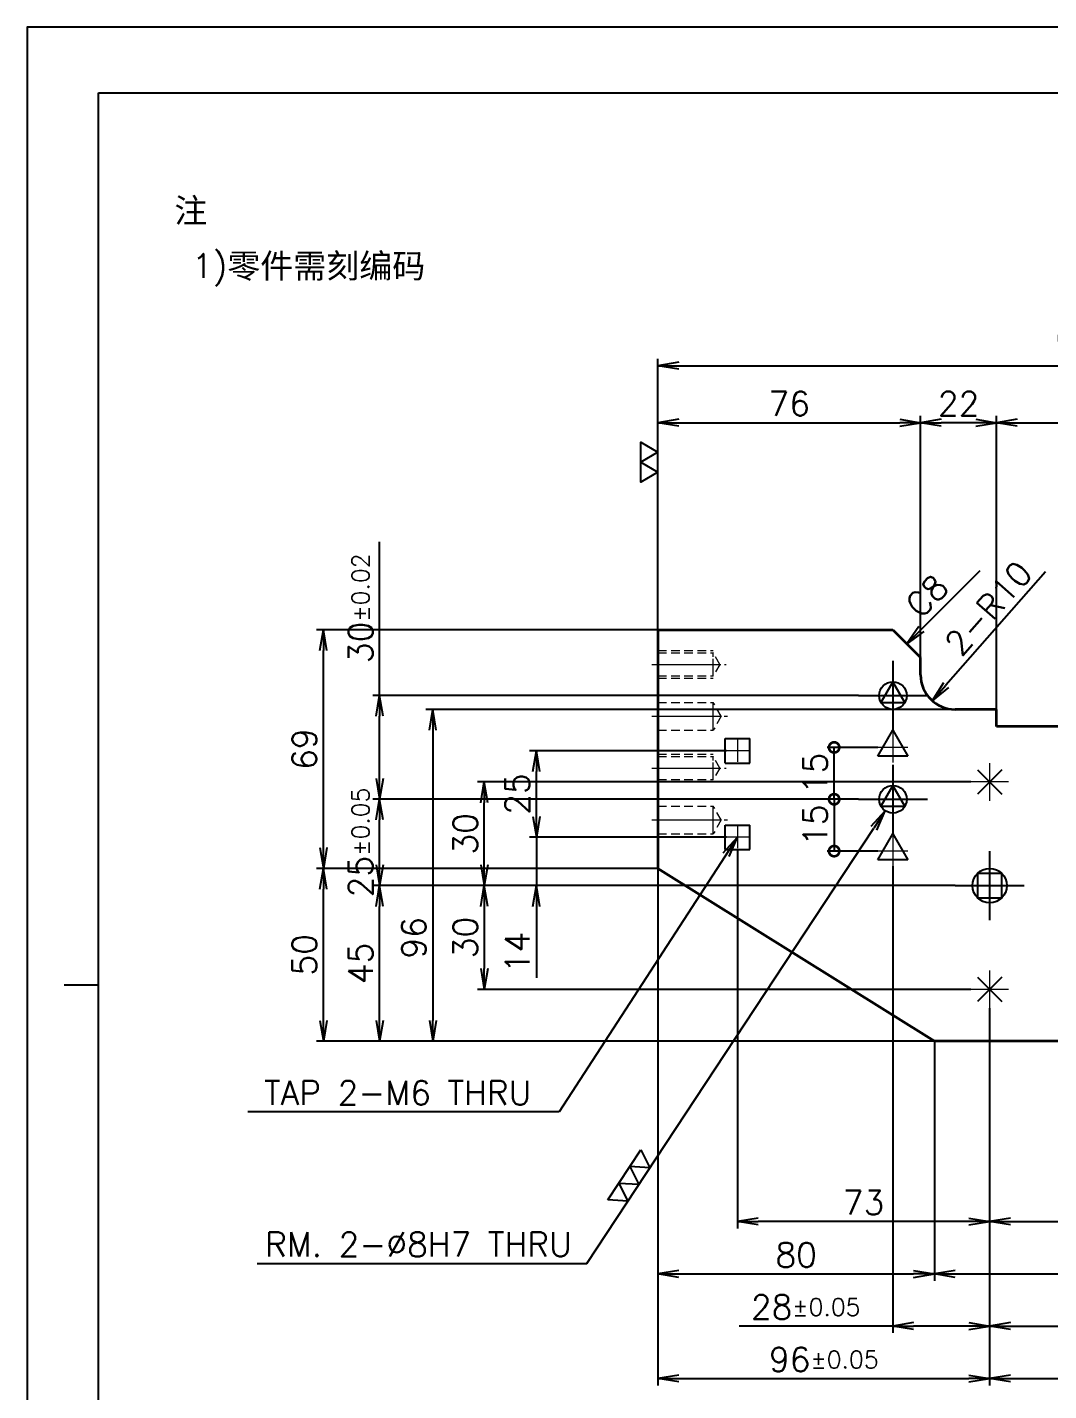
# Model space of a CAD drawing. Header units: millimetres. Extents: x 5606 to 13175, y -3239 to -2051.
# Drawn here: x 10224.3 to 10520, y -3039.7 to -2645.2 of the extents above; entities that cross this region are included whole.
import ezdxf

# ---------------------------------------------------------------- set-up
doc = ezdxf.new("R2010")
doc.units = ezdxf.units.MM
doc.linetypes.add('CENTER-HOKUTO', pattern=[23, 20, -1, 1, -1])
doc.linetypes.add('HIDDEN-HOKUTO', pattern=[3.8, 2.5, -1.3])
doc.layers.add('AM_7', color=2, linetype='CENTER-HOKUTO', lineweight=30)
doc.layers.add('AM_HID', color=1, linetype='HIDDEN-HOKUTO', lineweight=25)
doc.layers.add('title_frame', color=7, linetype='Continuous')
doc.layers.add('word_dim', color=253, linetype='Continuous')
doc.styles.get("Standard").update_dxf_attribs({"font": 'romans.shx', "bigfont": 'bigfont.shx'})
doc.dimstyles.new('RS1-2', dxfattribs={"dimscale": 2, "dimtxt": 3.5, "dimasz": 3, "dimexe": 1, "dimexo": 0, "dimgap": 1, "dimtad": 3, "dimdsep": 46, "dimtxsty": 'Standard', "dimblk1": 'OPEN', "dimblk2": 'OPEN', "dimsah": 1, "dimcen": 0, "dimclrd": 256, "dimclre": 256, "dimclrt": 3, "dimadec": 0, "dimazin": 0, "dimtfac": 1, "dimtmove": 0, "dimatfit": 3, "dimldrblk": 'OPEN', "dimfxl": 0, "dimtolj": 1, "dimtzin": 0, "dimarcsym": 0})

# ---------------------------------------------------------------- blocks, each defined once
blk = doc.blocks.new('_Open')
at = {"color": 0, "lineweight": -2}
for p, q in [((-1, 0.167), (0, 0)), ((-1, -0.167), (0, 0)), ((0, 0), (-1, 0))]:
    blk.add_line(p, q, dxfattribs=at)
blk = doc.blocks.new('*D156')
at = {"layer": 'DEFPOINTS', "color": 0, "linetype": 'Continuous', "ltscale": 2}
for p in [(10662.89, -2743.11), (10662.89, -2802.54), (10406.89, -2819.54)]:
    blk.add_point(p, dxfattribs=at)
at = {"layer": 'word_dim', "linetype": 'Continuous', "lineweight": -2, "ltscale": 2}
for p, q in [((10406.89, -2819.54), (10406.89, -2741.11)), ((10662.89, -2802.54), (10662.89, -2741.11)), ((10412.89, -2743.11), (10656.89, -2743.11))]:
    blk.add_line(p, q, dxfattribs=at)
at = {"layer": 'word_dim', "linetype": 'Continuous', "lineweight": -2, "ltscale": 2, "xscale": 6, "yscale": 6, "zscale": 6, "rotation": 180}
blk.add_blockref('_Open', (10406.89, -2743.11), dxfattribs=at)
at = {"layer": 'word_dim', "linetype": 'Continuous', "lineweight": -2, "ltscale": 2, "xscale": 6, "yscale": 6, "zscale": 6}
blk.add_blockref('_Open', (10662.89, -2743.11), dxfattribs=at)
at = {"layer": 'word_dim', "color": 3, "linetype": 'Continuous', "ltscale": 2, "insert": (10534.89, -2735.78), "char_height": 7, "attachment_point": 5}
blk.add_mtext('\\A1;(256)', dxfattribs=at)
blk = doc.blocks.new('*D157')
at = {"layer": 'DEFPOINTS', "color": 0, "linetype": 'Continuous', "ltscale": 2}
for p in [(10406.89, -2888.54), (10486.89, -2938.54), (10486.89, -3005.87)]:
    blk.add_point(p, dxfattribs=at)
at = {"layer": 'word_dim', "linetype": 'Continuous', "lineweight": -2, "ltscale": 2}
for p, q in [((10406.89, -2888.54), (10406.89, -3007.87)), ((10486.89, -2938.54), (10486.89, -3007.87)), ((10412.89, -3005.87), (10480.89, -3005.87))]:
    blk.add_line(p, q, dxfattribs=at)
at = {"layer": 'word_dim', "linetype": 'Continuous', "lineweight": -2, "ltscale": 2, "xscale": 6, "yscale": 6, "zscale": 6, "rotation": 180}
blk.add_blockref('_Open', (10406.89, -3005.87), dxfattribs=at)
at = {"layer": 'word_dim', "linetype": 'Continuous', "lineweight": -2, "ltscale": 2, "xscale": 6, "yscale": 6, "zscale": 6}
blk.add_blockref('_Open', (10486.89, -3005.87), dxfattribs=at)
at = {"layer": 'word_dim', "color": 3, "linetype": 'Continuous', "ltscale": 2, "insert": (10446.89, -3000.37), "char_height": 7, "attachment_point": 5}
blk.add_mtext('\\A1;80', dxfattribs=at)
blk = doc.blocks.new('*D158')
at = {"layer": 'DEFPOINTS', "color": 0, "linetype": 'Continuous', "ltscale": 2}
for p in [(10486.89, -2938.54), (10592.89, -2938.54), (10592.89, -3005.87)]:
    blk.add_point(p, dxfattribs=at)
at = {"layer": 'word_dim', "linetype": 'Continuous', "lineweight": -2, "ltscale": 2}
for p, q in [((10486.89, -2938.54), (10486.89, -3007.87)), ((10592.89, -2938.54), (10592.89, -3007.87)), ((10492.89, -3005.87), (10586.89, -3005.87))]:
    blk.add_line(p, q, dxfattribs=at)
at = {"layer": 'word_dim', "linetype": 'Continuous', "lineweight": -2, "ltscale": 2, "xscale": 6, "yscale": 6, "zscale": 6, "rotation": 180}
blk.add_blockref('_Open', (10486.89, -3005.87), dxfattribs=at)
at = {"layer": 'word_dim', "linetype": 'Continuous', "lineweight": -2, "ltscale": 2, "xscale": 6, "yscale": 6, "zscale": 6}
blk.add_blockref('_Open', (10592.89, -3005.87), dxfattribs=at)
at = {"layer": 'word_dim', "color": 3, "linetype": 'Continuous', "ltscale": 2, "insert": (10539.89, -3000.37), "char_height": 7, "attachment_point": 5}
blk.add_mtext('\\A1;106', dxfattribs=at)
blk = doc.blocks.new('*D159')
at = {"layer": 'DEFPOINTS', "color": 0, "linetype": 'Continuous', "ltscale": 2}
for p in [(10310.05, -2888.54), (10406.89, -2888.54), (10486.89, -2938.54)]:
    blk.add_point(p, dxfattribs=at)
at = {"layer": 'word_dim', "linetype": 'Continuous', "lineweight": -2, "ltscale": 2}
for p, q in [((10406.89, -2888.54), (10308.05, -2888.54)), ((10310.05, -2932.54), (10310.05, -2894.54)), ((10486.89, -2938.54), (10308.05, -2938.54))]:
    blk.add_line(p, q, dxfattribs=at)
at = {"layer": 'word_dim', "linetype": 'Continuous', "lineweight": -2, "ltscale": 2, "xscale": 6, "yscale": 6, "zscale": 6}
for p, rotation in [((10310.05, -2888.54), 90), ((10310.05, -2938.54), 270)]:
    blk.add_blockref('_Open', p, dxfattribs=dict(at, rotation=rotation))
at = {"layer": 'word_dim', "color": 3, "linetype": 'Continuous', "ltscale": 2, "insert": (10304.55, -2913.54), "char_height": 7, "attachment_point": 5, "rotation": 90}
blk.add_mtext('\\A1;50', dxfattribs=at)
blk = doc.blocks.new('*D160')
at = {"layer": 'DEFPOINTS', "color": 0, "linetype": 'Continuous', "ltscale": 2}
for p in [(10310.05, -2819.54), (10406.89, -2819.54), (10406.89, -2888.54)]:
    blk.add_point(p, dxfattribs=at)
at = {"layer": 'word_dim', "linetype": 'Continuous', "lineweight": -2, "ltscale": 2}
for p, q in [((10406.89, -2819.54), (10308.05, -2819.54)), ((10310.05, -2882.54), (10310.05, -2825.54)), ((10406.89, -2888.54), (10308.05, -2888.54))]:
    blk.add_line(p, q, dxfattribs=at)
at = {"layer": 'word_dim', "linetype": 'Continuous', "lineweight": -2, "ltscale": 2, "xscale": 6, "yscale": 6, "zscale": 6}
for p, rotation in [((10310.05, -2819.54), 90), ((10310.05, -2888.54), 270)]:
    blk.add_blockref('_Open', p, dxfattribs=dict(at, rotation=rotation))
at = {"layer": 'word_dim', "color": 3, "linetype": 'Continuous', "ltscale": 2, "insert": (10304.55, -2854.04), "char_height": 7, "attachment_point": 5, "rotation": 90}
blk.add_mtext('\\A1;69', dxfattribs=at)
blk = doc.blocks.new('*D164')
at = {"layer": 'DEFPOINTS', "color": 0, "linetype": 'Continuous', "ltscale": 2}
for p in [(10482.89, -2759.6), (10406.89, -2819.54), (10482.89, -2827.54)]:
    blk.add_point(p, dxfattribs=at)
at = {"layer": 'word_dim', "linetype": 'Continuous', "lineweight": -2, "ltscale": 2}
for p, q in [((10406.89, -2819.54), (10406.89, -2757.6)), ((10412.89, -2759.6), (10476.89, -2759.6)), ((10482.89, -2827.54), (10482.89, -2757.6))]:
    blk.add_line(p, q, dxfattribs=at)
at = {"layer": 'word_dim', "linetype": 'Continuous', "lineweight": -2, "ltscale": 2, "xscale": 6, "yscale": 6, "zscale": 6, "rotation": 180}
blk.add_blockref('_Open', (10406.89, -2759.6), dxfattribs=at)
at = {"layer": 'word_dim', "linetype": 'Continuous', "lineweight": -2, "ltscale": 2, "xscale": 6, "yscale": 6, "zscale": 6}
blk.add_blockref('_Open', (10482.89, -2759.6), dxfattribs=at)
at = {"layer": 'word_dim', "color": 3, "linetype": 'Continuous', "ltscale": 2, "insert": (10444.89, -2754.1), "char_height": 7, "attachment_point": 5}
blk.add_mtext('\\A1;76', dxfattribs=at)
blk = doc.blocks.new('*D165')
at = {"layer": 'DEFPOINTS', "color": 0, "linetype": 'Continuous', "ltscale": 2}
for p in [(10579.89, -2759.6), (10504.89, -2842.54), (10579.89, -2842.54)]:
    blk.add_point(p, dxfattribs=at)
at = {"layer": 'word_dim', "linetype": 'Continuous', "lineweight": -2, "ltscale": 2}
for p, q in [((10504.89, -2842.54), (10504.89, -2757.6)), ((10510.89, -2759.6), (10573.89, -2759.6)), ((10579.89, -2842.54), (10579.89, -2757.6))]:
    blk.add_line(p, q, dxfattribs=at)
at = {"layer": 'word_dim', "linetype": 'Continuous', "lineweight": -2, "ltscale": 2, "xscale": 6, "yscale": 6, "zscale": 6, "rotation": 180}
blk.add_blockref('_Open', (10504.89, -2759.6), dxfattribs=at)
at = {"layer": 'word_dim', "linetype": 'Continuous', "lineweight": -2, "ltscale": 2, "xscale": 6, "yscale": 6, "zscale": 6}
blk.add_blockref('_Open', (10579.89, -2759.6), dxfattribs=at)
at = {"layer": 'word_dim', "color": 3, "linetype": 'Continuous', "ltscale": 2, "insert": (10542.39, -2754.1), "char_height": 7, "attachment_point": 5}
blk.add_mtext('\\A1;75', dxfattribs=at)
blk = doc.blocks.new('*D167')
at = {"layer": 'DEFPOINTS', "color": 0, "linetype": 'Continuous', "ltscale": 2}
for p in [(10492.89, -2842.54), (10341.71, -2938.54), (10492.89, -2938.54)]:
    blk.add_point(p, dxfattribs=at)
at = {"layer": 'word_dim', "linetype": 'Continuous', "lineweight": -2, "ltscale": 2}
for p, q in [((10492.89, -2842.54), (10339.71, -2842.54)), ((10341.71, -2848.54), (10341.71, -2932.54)), ((10492.89, -2938.54), (10339.71, -2938.54))]:
    blk.add_line(p, q, dxfattribs=at)
at = {"layer": 'word_dim', "linetype": 'Continuous', "lineweight": -2, "ltscale": 2, "xscale": 6, "yscale": 6, "zscale": 6}
for p, rotation in [((10341.71, -2842.54), 90), ((10341.71, -2938.54), 270)]:
    blk.add_blockref('_Open', p, dxfattribs=dict(at, rotation=rotation))
at = {"layer": 'word_dim', "color": 3, "linetype": 'Continuous', "ltscale": 2, "insert": (10336.21, -2908.63), "char_height": 7, "attachment_point": 5, "rotation": 90}
blk.add_mtext('\\A1;96', dxfattribs=at)
blk = doc.blocks.new('*D169')
at = {"layer": 'DEFPOINTS', "color": 0, "linetype": 'Continuous', "ltscale": 2}
for p in [(10492.89, -2832.54), (10486.29, -2840.05)]:
    blk.add_point(p, dxfattribs=at)
at = {"layer": 'word_dim', "linetype": 'Continuous', "lineweight": -2, "ltscale": 2}
blk.add_line((10519.1, -2802.76), (10490.25, -2835.54), dxfattribs=at)
at = {"layer": 'word_dim', "linetype": 'Continuous', "lineweight": -2, "ltscale": 2, "xscale": 6, "yscale": 6, "zscale": 6, "rotation": 228.6527161753825}
blk.add_blockref('_Open', (10486.29, -2840.05), dxfattribs=at)
at = {"layer": 'word_dim', "color": 3, "linetype": 'Continuous', "ltscale": 2, "insert": (10502.53, -2813.26), "char_height": 7, "attachment_point": 5, "rotation": 48.6527}
blk.add_mtext('\\A1;2-R10', dxfattribs=at)
blk = doc.blocks.new('MARK_10PIN')
at = {"color": 3, "linetype": 'Continuous'}
blk.add_lwpolyline([(-3.54, 3.54), (-3.54, -3.54), (3.54, -3.54), (3.54, 3.54)], close=True, dxfattribs=at)
blk.add_circle((0, 0), 5, dxfattribs=at)
blk = doc.blocks.new('MARK_CENTER')
at = {"color": 2, "linetype": 'CENTER-HOKUTO'}
for p, q in [((0, 10), (0, -10)), ((-10, 0), (10, 0))]:
    blk.add_line(p, q, dxfattribs=at)
blk = doc.blocks.new('MARK_M10BOLT')
at = {"color": 3, "linetype": 'Continuous'}
for p, q in [((-1.77, 1.77), (1.77, -1.77)), ((1.77, 1.77), (-1.77, -1.77))]:
    blk.add_line(p, q, dxfattribs=at)
blk = doc.blocks.new('MARK_M6BOLT')
at = {"color": 3, "linetype": 'Continuous'}
for p, q in [((-1.77, 1.77), (1.77, 1.77)), ((-1.77, -1.77), (-1.77, 1.77)), ((1.77, -1.77), (1.77, 1.77)), ((-1.77, -1.77), (1.77, -1.77))]:
    blk.add_line(p, q, dxfattribs=at)
blk = doc.blocks.new('MARK_M8BOLT')
at = {"color": 3, "linetype": 'Continuous'}
for p, q in [((-2.17, -1.25), (0, 2.5)), ((0, 2.5), (2.17, -1.25)), ((2.17, -1.25), (-2.17, -1.25))]:
    blk.add_line(p, q, dxfattribs=at)
blk = doc.blocks.new('MARK_8PIN')
at = {"color": 3, "linetype": 'Continuous'}
blk.add_lwpolyline([(0, 4), (-3.46, -2), (3.46, -2)], close=True, dxfattribs=at)
blk.add_circle((0, 0), 4, dxfattribs=at)
blk = doc.blocks.new('*D171')
at = {"layer": 'DEFPOINTS', "color": 0, "linetype": 'Continuous', "ltscale": 2}
for p in [(10406.89, -2888.54), (10502.89, -2928.98), (10502.89, -3036.13)]:
    blk.add_point(p, dxfattribs=at)
at = {"layer": 'word_dim', "linetype": 'Continuous', "lineweight": -2, "ltscale": 2}
for p, q in [((10406.89, -2888.54), (10406.89, -3038.13)), ((10502.89, -2928.98), (10502.89, -3038.13)), ((10412.89, -3036.13), (10496.89, -3036.13))]:
    blk.add_line(p, q, dxfattribs=at)
at = {"layer": 'word_dim', "linetype": 'Continuous', "lineweight": -2, "ltscale": 2, "xscale": 6, "yscale": 6, "zscale": 6, "rotation": 180}
blk.add_blockref('_Open', (10406.89, -3036.13), dxfattribs=at)
at = {"layer": 'word_dim', "linetype": 'Continuous', "lineweight": -2, "ltscale": 2, "xscale": 6, "yscale": 6, "zscale": 6}
blk.add_blockref('_Open', (10502.89, -3036.13), dxfattribs=at)
at = {"layer": 'word_dim', "color": 3, "linetype": 'Continuous', "ltscale": 2, "insert": (10454.89, -3030.63), "char_height": 7, "attachment_point": 5}
blk.add_mtext('\\A1;96{\\H0.715x;%%p0.05}', dxfattribs=at)
blk = doc.blocks.new('*D172')
at = {"layer": 'DEFPOINTS', "color": 0, "linetype": 'Continuous', "ltscale": 2}
for p in [(10326.32, -2893.54), (10492.89, -2893.54), (10486.89, -2938.54)]:
    blk.add_point(p, dxfattribs=at)
at = {"layer": 'word_dim', "linetype": 'Continuous', "lineweight": -2, "ltscale": 2}
for p, q in [((10492.89, -2893.54), (10324.32, -2893.54)), ((10326.32, -2932.54), (10326.32, -2899.54)), ((10486.89, -2938.54), (10324.32, -2938.54))]:
    blk.add_line(p, q, dxfattribs=at)
at = {"layer": 'word_dim', "linetype": 'Continuous', "lineweight": -2, "ltscale": 2, "xscale": 6, "yscale": 6, "zscale": 6}
for p, rotation in [((10326.32, -2893.54), 90), ((10326.32, -2938.54), 270)]:
    blk.add_blockref('_Open', p, dxfattribs=dict(at, rotation=rotation))
at = {"layer": 'word_dim', "color": 3, "linetype": 'Continuous', "ltscale": 2, "insert": (10320.82, -2916.04), "char_height": 7, "attachment_point": 5, "rotation": 90}
blk.add_mtext('\\A1;45', dxfattribs=at)
blk = doc.blocks.new('*D173')
at = {"layer": 'DEFPOINTS', "color": 0, "linetype": 'Continuous', "ltscale": 2}
for p in [(10502.89, -2928.98), (10572.89, -2928.98), (10572.89, -2990.71)]:
    blk.add_point(p, dxfattribs=at)
at = {"layer": 'word_dim', "linetype": 'Continuous', "lineweight": -2, "ltscale": 2}
for p, q in [((10502.89, -2928.98), (10502.89, -2992.71)), ((10572.89, -2928.98), (10572.89, -2992.71)), ((10508.89, -2990.71), (10566.89, -2990.71))]:
    blk.add_line(p, q, dxfattribs=at)
at = {"layer": 'word_dim', "linetype": 'Continuous', "lineweight": -2, "ltscale": 2, "xscale": 6, "yscale": 6, "zscale": 6, "rotation": 180}
blk.add_blockref('_Open', (10502.89, -2990.71), dxfattribs=at)
at = {"layer": 'word_dim', "linetype": 'Continuous', "lineweight": -2, "ltscale": 2, "xscale": 6, "yscale": 6, "zscale": 6}
blk.add_blockref('_Open', (10572.89, -2990.71), dxfattribs=at)
at = {"layer": 'word_dim', "color": 3, "linetype": 'Continuous', "ltscale": 2, "insert": (10538.84, -2985.21), "char_height": 7, "attachment_point": 5}
blk.add_mtext('\\A1;70{\\H0.715x;%%p0.02}', dxfattribs=at)
blk = doc.blocks.new('*D174')
at = {"layer": 'DEFPOINTS', "color": 0, "linetype": 'Continuous', "ltscale": 2}
for p in [(10492.89, -2893.54), (10356.62, -2923.54), (10497.45, -2923.54)]:
    blk.add_point(p, dxfattribs=at)
at = {"layer": 'word_dim', "linetype": 'Continuous', "lineweight": -2, "ltscale": 2}
for p, q in [((10492.89, -2893.54), (10354.62, -2893.54)), ((10356.62, -2899.54), (10356.62, -2917.54)), ((10497.45, -2923.54), (10354.62, -2923.54))]:
    blk.add_line(p, q, dxfattribs=at)
at = {"layer": 'word_dim', "linetype": 'Continuous', "lineweight": -2, "ltscale": 2, "xscale": 6, "yscale": 6, "zscale": 6}
for p, rotation in [((10356.62, -2893.54), 90), ((10356.62, -2923.54), 270)]:
    blk.add_blockref('_Open', p, dxfattribs=dict(at, rotation=rotation))
at = {"layer": 'word_dim', "color": 3, "linetype": 'Continuous', "ltscale": 2, "insert": (10351.12, -2908.54), "char_height": 7, "attachment_point": 5, "rotation": 90}
blk.add_mtext('\\A1;30', dxfattribs=at)
blk = doc.blocks.new('*D175')
at = {"layer": 'DEFPOINTS', "color": 0, "linetype": 'Continuous', "ltscale": 2}
for p in [(10356.62, -2863.54), (10497.45, -2863.54), (10492.89, -2893.54)]:
    blk.add_point(p, dxfattribs=at)
at = {"layer": 'word_dim', "linetype": 'Continuous', "lineweight": -2, "ltscale": 2}
for p, q in [((10497.45, -2863.54), (10354.62, -2863.54)), ((10356.62, -2887.54), (10356.62, -2869.54)), ((10492.89, -2893.54), (10354.62, -2893.54))]:
    blk.add_line(p, q, dxfattribs=at)
at = {"layer": 'word_dim', "linetype": 'Continuous', "lineweight": -2, "ltscale": 2, "xscale": 6, "yscale": 6, "zscale": 6}
for p, rotation in [((10356.62, -2863.54), 90), ((10356.62, -2893.54), 270)]:
    blk.add_blockref('_Open', p, dxfattribs=dict(at, rotation=rotation))
at = {"layer": 'word_dim', "color": 3, "linetype": 'Continuous', "ltscale": 2, "insert": (10351.12, -2878.54), "char_height": 7, "attachment_point": 5, "rotation": 90}
blk.add_mtext('\\A1;30', dxfattribs=at)
blk = doc.blocks.new('*D177')
at = {"layer": 'DEFPOINTS', "color": 0, "linetype": 'Continuous', "ltscale": 2}
for p in [(10662.89, -2868.54), (10502.89, -2928.98), (10662.89, -3036.13)]:
    blk.add_point(p, dxfattribs=at)
at = {"layer": 'word_dim', "linetype": 'Continuous', "lineweight": -2, "ltscale": 2}
for p, q in [((10662.89, -2868.54), (10662.89, -3038.13)), ((10502.89, -2928.98), (10502.89, -3038.13)), ((10508.89, -3036.13), (10656.89, -3036.13))]:
    blk.add_line(p, q, dxfattribs=at)
at = {"layer": 'word_dim', "linetype": 'Continuous', "lineweight": -2, "ltscale": 2, "xscale": 6, "yscale": 6, "zscale": 6, "rotation": 180}
blk.add_blockref('_Open', (10502.89, -3036.13), dxfattribs=at)
at = {"layer": 'word_dim', "linetype": 'Continuous', "lineweight": -2, "ltscale": 2, "xscale": 6, "yscale": 6, "zscale": 6}
blk.add_blockref('_Open', (10662.89, -3036.13), dxfattribs=at)
at = {"layer": 'word_dim', "color": 3, "linetype": 'Continuous', "ltscale": 2, "insert": (10582.89, -3030.63), "char_height": 7, "attachment_point": 5}
blk.add_mtext('\\A1;160{\\H0.715x;%%p0.05}', dxfattribs=at)
blk = doc.blocks.new('*D178')
at = {"layer": 'DEFPOINTS', "color": 0, "linetype": 'Continuous', "ltscale": 2}
for p in [(10482.89, -2759.6), (10482.89, -2827.54), (10504.89, -2842.54)]:
    blk.add_point(p, dxfattribs=at)
at = {"layer": 'word_dim', "linetype": 'Continuous', "lineweight": -2, "ltscale": 2}
for p, q in [((10482.89, -2827.54), (10482.89, -2757.6)), ((10498.89, -2759.6), (10488.89, -2759.6)), ((10504.89, -2842.54), (10504.89, -2757.6))]:
    blk.add_line(p, q, dxfattribs=at)
at = {"layer": 'word_dim', "linetype": 'Continuous', "lineweight": -2, "ltscale": 2, "xscale": 6, "yscale": 6, "zscale": 6, "rotation": 180}
blk.add_blockref('_Open', (10482.89, -2759.6), dxfattribs=at)
at = {"layer": 'word_dim', "linetype": 'Continuous', "lineweight": -2, "ltscale": 2, "xscale": 6, "yscale": 6, "zscale": 6}
blk.add_blockref('_Open', (10504.89, -2759.6), dxfattribs=at)
at = {"layer": 'word_dim', "color": 3, "linetype": 'Continuous', "ltscale": 2, "insert": (10493.89, -2754.1), "char_height": 7, "attachment_point": 5}
blk.add_mtext('\\A1;22', dxfattribs=at)
blk = doc.blocks.new('*D182')
at = {"layer": 'DEFPOINTS', "color": 0, "linetype": 'Continuous', "ltscale": 2}
for p in [(10617.89, -2876.86), (10502.89, -2928.98), (10617.89, -3020.95)]:
    blk.add_point(p, dxfattribs=at)
at = {"layer": 'word_dim', "linetype": 'Continuous', "lineweight": -2, "ltscale": 2}
for p, q in [((10617.89, -2876.86), (10617.89, -3022.95)), ((10502.89, -2928.98), (10502.89, -3022.95)), ((10508.89, -3020.95), (10611.89, -3020.95))]:
    blk.add_line(p, q, dxfattribs=at)
at = {"layer": 'word_dim', "linetype": 'Continuous', "lineweight": -2, "ltscale": 2, "xscale": 6, "yscale": 6, "zscale": 6, "rotation": 180}
blk.add_blockref('_Open', (10502.89, -3020.95), dxfattribs=at)
at = {"layer": 'word_dim', "linetype": 'Continuous', "lineweight": -2, "ltscale": 2, "xscale": 6, "yscale": 6, "zscale": 6}
blk.add_blockref('_Open', (10617.89, -3020.95), dxfattribs=at)
at = {"layer": 'word_dim', "color": 3, "linetype": 'Continuous', "ltscale": 2, "insert": (10560.39, -3015.45), "char_height": 7, "attachment_point": 5}
blk.add_mtext('\\A1;115', dxfattribs=at)
blk = doc.blocks.new('*D183')
at = {"layer": 'DEFPOINTS', "color": 0, "linetype": 'Continuous', "ltscale": 2}
for p in [(10474.89, -2887.86), (10502.89, -2928.98), (10474.89, -3020.95)]:
    blk.add_point(p, dxfattribs=at)
at = {"layer": 'word_dim', "linetype": 'Continuous', "lineweight": -2, "ltscale": 2}
for p, q in [((10474.89, -2887.86), (10474.89, -3022.95)), ((10502.89, -2928.98), (10502.89, -3022.95)), ((10474.89, -3020.95), (10430.39, -3020.95)), ((10496.89, -3020.95), (10480.89, -3020.95))]:
    blk.add_line(p, q, dxfattribs=at)
at = {"layer": 'word_dim', "linetype": 'Continuous', "lineweight": -2, "ltscale": 2, "xscale": 6, "yscale": 6, "zscale": 6, "rotation": 180}
blk.add_blockref('_Open', (10474.89, -3020.95), dxfattribs=at)
at = {"layer": 'word_dim', "linetype": 'Continuous', "lineweight": -2, "ltscale": 2, "xscale": 6, "yscale": 6, "zscale": 6}
blk.add_blockref('_Open', (10502.89, -3020.95), dxfattribs=at)
at = {"layer": 'word_dim', "color": 3, "linetype": 'Continuous', "ltscale": 2, "insert": (10449.64, -3015.45), "char_height": 7, "attachment_point": 5}
blk.add_mtext('\\A1;28{\\H0.715x;%%p0.05}', dxfattribs=at)
blk = doc.blocks.new('*D184')
at = {"layer": 'DEFPOINTS', "color": 0, "linetype": 'Continuous', "ltscale": 2}
for p in [(10326.32, -2868.54), (10464.89, -2868.54), (10492.89, -2893.54)]:
    blk.add_point(p, dxfattribs=at)
at = {"layer": 'word_dim', "linetype": 'Continuous', "lineweight": -2, "ltscale": 2}
for p, q in [((10464.89, -2868.54), (10324.32, -2868.54)), ((10326.32, -2887.54), (10326.32, -2874.54)), ((10492.89, -2893.54), (10324.32, -2893.54))]:
    blk.add_line(p, q, dxfattribs=at)
at = {"layer": 'word_dim', "linetype": 'Continuous', "lineweight": -2, "ltscale": 2, "xscale": 6, "yscale": 6, "zscale": 6}
for p, rotation in [((10326.32, -2868.54), 90), ((10326.32, -2893.54), 270)]:
    blk.add_blockref('_Open', p, dxfattribs=dict(at, rotation=rotation))
at = {"layer": 'word_dim', "color": 3, "linetype": 'Continuous', "ltscale": 2, "insert": (10320.82, -2881.04), "char_height": 7, "attachment_point": 5, "rotation": 90}
blk.add_mtext('\\A1;25{\\H0.715x;%%p0.05}', dxfattribs=at)
blk = doc.blocks.new('*D185')
at = {"layer": 'DEFPOINTS', "color": 0, "linetype": 'Continuous', "ltscale": 2}
for p in [(10326.32, -2838.54), (10464.89, -2838.54), (10464.89, -2868.54)]:
    blk.add_point(p, dxfattribs=at)
at = {"layer": 'word_dim', "linetype": 'Continuous', "lineweight": -2, "ltscale": 2}
for p, q in [((10326.32, -2838.54), (10326.32, -2794.04)), ((10464.89, -2838.54), (10324.32, -2838.54)), ((10326.32, -2862.54), (10326.32, -2844.54)), ((10464.89, -2868.54), (10324.32, -2868.54))]:
    blk.add_line(p, q, dxfattribs=at)
at = {"layer": 'word_dim', "linetype": 'Continuous', "lineweight": -2, "ltscale": 2, "xscale": 6, "yscale": 6, "zscale": 6}
for p, rotation in [((10326.32, -2838.54), 90), ((10326.32, -2868.54), 270)]:
    blk.add_blockref('_Open', p, dxfattribs=dict(at, rotation=rotation))
at = {"layer": 'word_dim', "color": 3, "linetype": 'Continuous', "ltscale": 2, "insert": (10320.82, -2813.29), "char_height": 7, "attachment_point": 5, "rotation": 90}
blk.add_mtext('\\A1;30{\\H0.715x;%%p0.02}', dxfattribs=at)
blk = doc.blocks.new('_DotSmall')
at = {"color": 0, "linetype": 'ByBlock', "const_width": 0.5}
blk.add_lwpolyline([(-0.0625, 0, 1), (0.0625, 0, 1)], format="xyb", close=True, dxfattribs=at)
blk = doc.blocks.new('*D186')
at = {"layer": 'DEFPOINTS', "color": 0, "linetype": 'Continuous', "ltscale": 2}
for p in [(10457.88, -2853.54), (10470.57, -2853.54), (10464.89, -2868.54)]:
    blk.add_point(p, dxfattribs=at)
at = {"layer": 'word_dim', "linetype": 'Continuous', "lineweight": -2, "ltscale": 2}
for p, q in [((10470.57, -2853.54), (10455.88, -2853.54)), ((10457.88, -2868.54), (10457.88, -2853.54)), ((10464.89, -2868.54), (10455.88, -2868.54))]:
    blk.add_line(p, q, dxfattribs=at)
at = {"layer": 'word_dim', "linetype": 'Continuous', "lineweight": -2, "ltscale": 2, "xscale": 6, "yscale": 6, "zscale": 6}
for p, rotation in [((10457.88, -2853.54), 90), ((10457.88, -2868.54), 270)]:
    blk.add_blockref('_DotSmall', p, dxfattribs=dict(at, rotation=rotation))
at = {"layer": 'word_dim', "color": 3, "linetype": 'Continuous', "ltscale": 2, "insert": (10452.38, -2861.04), "char_height": 7, "attachment_point": 5, "rotation": 90}
blk.add_mtext('\\A1;15', dxfattribs=at)
blk = doc.blocks.new('*D187')
at = {"layer": 'DEFPOINTS', "color": 0, "linetype": 'Continuous', "ltscale": 2}
for p in [(10464.89, -2868.54), (10457.88, -2883.54), (10470.57, -2883.54)]:
    blk.add_point(p, dxfattribs=at)
at = {"layer": 'word_dim', "linetype": 'Continuous', "lineweight": -2, "ltscale": 2}
for p, q in [((10464.89, -2868.54), (10455.88, -2868.54)), ((10457.88, -2868.54), (10457.88, -2883.54)), ((10470.57, -2883.54), (10455.88, -2883.54))]:
    blk.add_line(p, q, dxfattribs=at)
at = {"layer": 'word_dim', "linetype": 'Continuous', "lineweight": -2, "ltscale": 2, "xscale": 6, "yscale": 6, "zscale": 6}
for p, rotation in [((10457.88, -2868.54), 90), ((10457.88, -2883.54), 270)]:
    blk.add_blockref('_DotSmall', p, dxfattribs=dict(at, rotation=rotation))
at = {"layer": 'word_dim', "color": 3, "linetype": 'Continuous', "ltscale": 2, "insert": (10452.38, -2876.04), "char_height": 7, "attachment_point": 5, "rotation": 90}
blk.add_mtext('\\A1;15', dxfattribs=at)
blk = doc.blocks.new('*D189')
at = {"layer": 'DEFPOINTS', "color": 0, "linetype": 'Continuous', "ltscale": 2}
for p in [(10429.89, -2883.07), (10502.89, -2928.98), (10429.89, -2990.71)]:
    blk.add_point(p, dxfattribs=at)
at = {"layer": 'word_dim', "linetype": 'Continuous', "lineweight": -2, "ltscale": 2}
for p, q in [((10429.89, -2883.07), (10429.89, -2992.71)), ((10502.89, -2928.98), (10502.89, -2992.71)), ((10496.89, -2990.71), (10435.89, -2990.71))]:
    blk.add_line(p, q, dxfattribs=at)
at = {"layer": 'word_dim', "linetype": 'Continuous', "lineweight": -2, "ltscale": 2, "xscale": 6, "yscale": 6, "zscale": 6, "rotation": 180}
blk.add_blockref('_Open', (10429.89, -2990.71), dxfattribs=at)
at = {"layer": 'word_dim', "linetype": 'Continuous', "lineweight": -2, "ltscale": 2, "xscale": 6, "yscale": 6, "zscale": 6}
blk.add_blockref('_Open', (10502.89, -2990.71), dxfattribs=at)
at = {"layer": 'word_dim', "color": 3, "linetype": 'Continuous', "ltscale": 2, "insert": (10466.39, -2985.21), "char_height": 7, "attachment_point": 5}
blk.add_mtext('\\A1;73', dxfattribs=at)
blk = doc.blocks.new('*D190')
at = {"layer": 'DEFPOINTS', "color": 0, "linetype": 'Continuous', "ltscale": 2}
for p in [(10371.7, -2879.54), (10426.7, -2879.54), (10492.89, -2893.54)]:
    blk.add_point(p, dxfattribs=at)
at = {"layer": 'word_dim', "linetype": 'Continuous', "lineweight": -2, "ltscale": 2}
for p, q in [((10371.7, -2873.54), (10371.7, -2867.54)), ((10426.7, -2879.54), (10369.7, -2879.54)), ((10371.7, -2879.54), (10371.7, -2893.54)), ((10492.89, -2893.54), (10369.7, -2893.54)), ((10371.7, -2899.54), (10371.7, -2920.2))]:
    blk.add_line(p, q, dxfattribs=at)
at = {"layer": 'word_dim', "linetype": 'Continuous', "lineweight": -2, "ltscale": 2, "xscale": 6, "yscale": 6, "zscale": 6}
for p, rotation in [((10371.7, -2879.54), 270), ((10371.7, -2893.54), 90)]:
    blk.add_blockref('_Open', p, dxfattribs=dict(at, rotation=rotation))
at = {"layer": 'word_dim', "color": 3, "linetype": 'Continuous', "ltscale": 2, "insert": (10366.2, -2912.87), "char_height": 7, "attachment_point": 5, "rotation": 90}
blk.add_mtext('\\A1;14', dxfattribs=at)
blk = doc.blocks.new('*D191')
at = {"layer": 'DEFPOINTS', "color": 0, "linetype": 'Continuous', "ltscale": 2}
for p in [(10371.7, -2854.54), (10426.7, -2854.54), (10426.36, -2879.54)]:
    blk.add_point(p, dxfattribs=at)
at = {"layer": 'word_dim', "linetype": 'Continuous', "lineweight": -2, "ltscale": 2}
for p, q in [((10426.7, -2854.54), (10369.7, -2854.54)), ((10371.7, -2873.54), (10371.7, -2860.54)), ((10426.36, -2879.54), (10369.7, -2879.54))]:
    blk.add_line(p, q, dxfattribs=at)
at = {"layer": 'word_dim', "linetype": 'Continuous', "lineweight": -2, "ltscale": 2, "xscale": 6, "yscale": 6, "zscale": 6}
for p, rotation in [((10371.7, -2854.54), 90), ((10371.7, -2879.54), 270)]:
    blk.add_blockref('_Open', p, dxfattribs=dict(at, rotation=rotation))
at = {"layer": 'word_dim', "color": 3, "linetype": 'Continuous', "ltscale": 2, "insert": (10366.2, -2867.04), "char_height": 7, "attachment_point": 5, "rotation": 90}
blk.add_mtext('\\A1;25', dxfattribs=at)
blk = doc.blocks.new('*D192')
at = {"layer": 'DEFPOINTS', "color": 0, "linetype": 'Continuous', "ltscale": 2}
for p in [(10477.09, -2865.2), (10472.69, -2871.88)]:
    blk.add_point(p, dxfattribs=at)
at = {"layer": 'word_dim', "linetype": 'Continuous', "lineweight": -2, "ltscale": 2}
for p, q in [((10386.27, -3002.83), (10469.38, -2876.88)), ((10290.87, -3002.83), (10386.27, -3002.83))]:
    blk.add_line(p, q, dxfattribs=at)
at = {"layer": 'word_dim', "linetype": 'Continuous', "lineweight": -2, "ltscale": 2, "xscale": 6, "yscale": 6, "zscale": 6, "rotation": 56.57770140622996}
blk.add_blockref('_Open', (10472.69, -2871.88), dxfattribs=at)
at = {"layer": 'word_dim', "color": 3, "linetype": 'Continuous', "ltscale": 2, "insert": (10337.57, -2997.33), "char_height": 7, "attachment_point": 5}
blk.add_mtext('\\A1;RM. 2-∅8H7 THRU', dxfattribs=at)
blk = doc.blocks.new('shiage3')
at = {"layer": 'word_dim', "color": 3, "linetype": 'Continuous'}
for p, q in [((-1.44, 2.5), (7.22, 2.5)), ((0, 0), (-1.44, 2.5)), ((1.44, 2.5), (0, 0)), ((2.89, 0), (1.44, 2.5)), ((4.33, 2.5), (2.89, 0)), ((5.77, 0), (4.33, 2.5)), ((7.22, 2.5), (5.77, 0))]:
    blk.add_line(p, q, dxfattribs=at)

msp = doc.modelspace()

# ---------------------------------------------------------------- linework, layer by layer
at = {"color": 7, "lineweight": 35}
for p, q in [((10406.892, -2819.538), (10474.892, -2819.538)), ((10406.892, -2819.538), (10406.892, -2888.538)), ((10579.892, -2847.538), (10504.892, -2847.538)), ((10406.892, -2888.538), (10486.892, -2938.538)), ((10592.892, -2938.538), (10486.892, -2938.538))]:
    msp.add_line(p, q, dxfattribs=at)
at = {"color": 7, "lineweight": 35, "ltscale": 0.282843}
msp.add_line((10474.892, -2819.538), (10482.892, -2827.538), dxfattribs=at)
at = {"color": 7, "lineweight": 35, "ltscale": 0.125}
for p, q in [((10482.892, -2832.538), (10482.892, -2827.538)), ((10504.892, -2847.538), (10504.892, -2842.538))]:
    msp.add_line(p, q, dxfattribs=at)
at = {"color": 7, "lineweight": 35, "ltscale": 0.3}
msp.add_line((10504.892, -2842.538), (10492.892, -2842.538), dxfattribs=at)
at = {"color": 7, "lineweight": 35}
msp.add_arc((10492.892, -2832.538), 10, 180.00001, 270, dxfattribs=at)
at = {"layer": 'AM_7', "color": 2, "lineweight": 13}
for p, q in [((10405.1, -2829.538), (10426.602, -2829.538)), ((10474.892, -2833.338), (10474.892, -2843.738)), ((10405.061, -2844.538), (10427.032, -2844.538)), ((10429.892, -2851.342), (10429.892, -2857.734)), ((10474.892, -2849.218), (10474.892, -2857.859)), ((10433.088, -2854.538), (10426.696, -2854.538)), ((10479.212, -2853.538), (10470.571, -2853.538)), ((10405.1, -2859.538), (10426.602, -2859.538)), ((10502.892, -2858.094), (10502.892, -2868.983)), ((10508.336, -2863.538), (10497.447, -2863.538)), ((10405.061, -2874.538), (10427.032, -2874.538)), ((10433.088, -2879.538), (10426.696, -2879.538)), ((10429.892, -2876.342), (10429.892, -2882.734)), ((10474.892, -2879.218), (10474.892, -2887.859)), ((10479.212, -2883.538), (10470.571, -2883.538)), ((10502.892, -2918.094), (10502.892, -2928.983)), ((10508.336, -2923.538), (10497.447, -2923.538))]:
    msp.add_line(p, q, dxfattribs=at)
at = {"layer": 'AM_HID', "color": 1, "lineweight": 13}
for p, q in [((10406.892, -2825.538), (10422.892, -2825.538)), ((10406.892, -2826.215), (10422.892, -2826.215)), ((10422.892, -2831.132), (10422.892, -2826.215)), ((10424.811, -2829.538), (10422.892, -2826.215)), ((10422.892, -2832.862), (10422.892, -2827.945)), ((10424.811, -2829.538), (10422.892, -2832.862)), ((10406.892, -2832.862), (10422.892, -2832.862)), ((10406.892, -2833.538), (10422.892, -2833.538)), ((10406.892, -2840.538), (10422.892, -2840.538)), ((10422.892, -2846.456), (10422.892, -2840.538)), ((10425.201, -2844.538), (10422.892, -2840.538)), ((10422.892, -2848.538), (10422.892, -2842.62)), ((10425.201, -2844.538), (10422.892, -2848.538)), ((10406.892, -2848.538), (10422.892, -2848.538)), ((10406.892, -2855.538), (10422.892, -2855.538)), ((10406.892, -2856.215), (10422.892, -2856.215)), ((10422.892, -2861.132), (10422.892, -2856.215)), ((10424.811, -2859.538), (10422.892, -2856.215)), ((10422.892, -2862.862), (10422.892, -2857.945)), ((10424.811, -2859.538), (10422.892, -2862.862)), ((10406.892, -2862.862), (10422.892, -2862.862)), ((10406.892, -2863.538), (10422.892, -2863.538)), ((10406.892, -2870.538), (10422.892, -2870.538)), ((10422.892, -2876.456), (10422.892, -2870.538)), ((10425.201, -2874.538), (10422.892, -2870.538)), ((10422.892, -2878.538), (10422.892, -2872.62)), ((10425.201, -2874.538), (10422.892, -2878.538)), ((10406.892, -2878.538), (10422.892, -2878.538))]:
    msp.add_line(p, q, dxfattribs=at)
at = {"layer": 'title_frame'}
msp.add_line((10234.974, -2922.193), (10244.974, -2922.193), dxfattribs=at)
at = {"layer": 'title_frame', "color": 4}
msp.add_lwpolyline([(11064.324, -2645.193), (10224.324, -2645.193), (10224.324, -3239.193), (11064.324, -3239.193)], close=True, dxfattribs=at)
at = {"layer": 'title_frame'}
msp.add_lwpolyline([(10244.974, -2664.118), (11043.674, -2664.118), (11043.674, -3220.268), (10244.974, -3220.268)], close=True, dxfattribs=at)
at = {"layer": 'word_dim', "color": 3, "linetype": 'Continuous', "ltscale": 2}
msp.add_lwpolyline([(10406.892, -2773.935), (10401.886, -2776.825), (10401.886, -2765.265), (10406.892, -2768.155), (10401.886, -2771.045)], close=True, dxfattribs=at)

# ---------------------------------------------------------------- block references
at = {"layer": 'word_dim', "color": 3, "linetype": 'CENTER-HOKUTO', "ltscale": 2}
for p in [(10474.892, -2838.538), (10474.892, -2868.538), (10502.892, -2893.538)]:
    msp.add_blockref('MARK_CENTER', p, dxfattribs=at)
at = {"layer": 'word_dim', "color": 3, "linetype": 'Continuous', "ltscale": 2}
for name, p in [('MARK_8PIN', (10474.892, -2838.538)), ('MARK_8PIN', (10474.892, -2868.538)), ('MARK_10PIN', (10502.892, -2893.538))]:
    msp.add_blockref(name, p, dxfattribs=at)
at = {"layer": 'word_dim', "linetype": 'Continuous', "ltscale": 2, "xscale": 2, "yscale": 2, "zscale": 2}
for name, p in [('MARK_M6BOLT', (10429.892, -2854.538)), ('MARK_M8BOLT', (10474.892, -2853.538)), ('MARK_M10BOLT', (10502.892, -2863.538)), ('MARK_M6BOLT', (10429.892, -2879.538)), ('MARK_M8BOLT', (10474.892, -2883.538)), ('MARK_M10BOLT', (10502.892, -2923.538))]:
    msp.add_blockref(name, p, dxfattribs=at)
at = {"layer": 'word_dim', "color": 3, "linetype": 'Continuous', "ltscale": 2, "xscale": 2, "yscale": 2, "zscale": 2, "rotation": 56.57770140622794}
msp.add_blockref('shiage3', (10398.153, -2984.819), dxfattribs=at)

# ---------------------------------------------------------------- texts
at = {"ltscale": 2, "char_height": 7, "attachment_point": 1}
for s, insert, width in [('{\\fSimSun|b0|i0|c134|p2;\\C3;注}', (10266.907, -2694.706), 20.72938), ('{\\Fromans,bigfont|c134;\\C3;1)\\fSimSun|b0|i0|c134|p2;零件需刻编码}', (10272.037, -2710.722), 193.81227)]:
    msp.add_mtext(s, dxfattribs=dict(at, insert=insert, width=width))
at = {"layer": 'word_dim', "color": 3, "linetype": 'Continuous', "ltscale": 2}
msp.add_text('C8', height=7, rotation=45, dxfattribs=at).set_placement((10482.892, -2816.538))
at = {"layer": 'word_dim', "color": 3, "linetype": 'Continuous', "ltscale": 2, "insert": (10370.266, -2956.987), "char_height": 7, "attachment_point": 9}
msp.add_mtext('\\A1;TAP 2-M6 THRU', dxfattribs=at)

# ---------------------------------------------------------------- dimensions: what is measured, and where the dimension line sits
at = {"layer": 'word_dim', "linetype": 'Continuous', "ltscale": 2}
for base, p1, p2, text, picture, middle in [((10662.892, -2743.113), (10406.892, -2819.538), (10662.892, -2802.538), '(<>)', '*D156', (10534.892, -2735.78)), ((10662.892, -3036.133), (10502.892, -2928.983), (10662.892, -2868.538), '<>{\\H0.715x;%%p0.05}', '*D177', (10582.892, -3030.633)), ((10474.892, -3020.952), (10502.892, -2928.983), (10474.892, -2887.859), '<>{\\H0.715x;%%p0.05}', '*D183', (10449.643, -3015.452))]:
    dim = msp.add_linear_dim(base=base, p1=p1, p2=p2, text=text, dimstyle='RS1-2', dxfattribs=at)
    dim.commit()
    dim.dimension.update_dxf_attribs({"geometry": picture, "text_midpoint": middle})
for base, p1, p2, picture, middle in [((10482.892, -2759.603), (10406.892, -2819.538), (10482.892, -2827.538), '*D164', (10444.892, -2754.103)), ((10482.892, -2759.603), (10504.892, -2842.538), (10482.892, -2827.538), '*D178', (10493.892, -2754.103)), ((10579.892, -2759.603), (10504.892, -2842.538), (10579.892, -2842.538), '*D165', (10542.392, -2754.103)), ((10429.892, -2990.715), (10502.892, -2928.983), (10429.892, -2883.074), '*D189', (10466.392, -2985.215)), ((10486.892, -3005.865), (10406.892, -2888.538), (10486.892, -2938.538), '*D157', (10446.892, -3000.365)), ((10592.892, -3005.865), (10486.892, -2938.538), (10592.892, -2938.538), '*D158', (10539.892, -3000.365))]:
    dim = msp.add_linear_dim(base=base, p1=p1, p2=p2, dimstyle='RS1-2', dxfattribs=at)
    dim.commit()
    dim.dimension.update_dxf_attribs({"geometry": picture, "text_midpoint": middle})
dim = msp.add_linear_dim(base=(10326.319, -2838.538), p1=(10464.892, -2868.538), p2=(10464.892, -2838.538), angle=90, text='<>{\\H0.715x;%%p0.02}', dimstyle='RS1-2', dxfattribs=at)
dim.commit()
dim.dimension.update_dxf_attribs({"geometry": '*D185', "text_midpoint": (10320.819, -2813.289)})
dim = msp.add_radius_dim(center=(10492.892, -2832.538), mpoint=(10486.285, -2840.045), text='2-<>', dimstyle='RS1-2', dxfattribs=at)
dim.commit()
dim.dimension.update_dxf_attribs({"geometry": '*D169', "text_midpoint": (10506.655, -2816.898), "dimtype": 164})
for base, p1, p2, picture, middle in [((10310.046, -2819.538), (10406.892, -2888.538), (10406.892, -2819.538), '*D160', (10304.546, -2854.038)), ((10371.696, -2854.538), (10426.356, -2879.538), (10426.696, -2854.538), '*D191', (10366.196, -2867.038)), ((10356.621, -2863.538), (10492.892, -2893.538), (10497.447, -2863.538), '*D175', (10351.121, -2878.538)), ((10310.046, -2888.538), (10486.892, -2938.538), (10406.892, -2888.538), '*D159', (10304.546, -2913.538)), ((10326.319, -2893.538), (10486.892, -2938.538), (10492.892, -2893.538), '*D172', (10320.819, -2916.038))]:
    dim = msp.add_linear_dim(base=base, p1=p1, p2=p2, angle=90, dimstyle='RS1-2', dxfattribs=at)
    dim.commit()
    dim.dimension.update_dxf_attribs({"geometry": picture, "text_midpoint": middle})
for base, p1, p2, picture, middle in [((10341.711, -2938.538), (10492.892, -2842.538), (10492.892, -2938.538), '*D167', (10341.711, -2908.627)), ((10371.696, -2879.538), (10492.892, -2893.538), (10426.696, -2879.538), '*D190', (10371.696, -2912.871)), ((10356.621, -2923.538), (10492.892, -2893.538), (10497.447, -2923.538), '*D174', (10356.621, -2908.538))]:
    dim = msp.add_linear_dim(base=base, p1=p1, p2=p2, angle=90, dimstyle='RS1-2', dxfattribs=at)
    dim.commit()
    dim.dimension.update_dxf_attribs({"geometry": picture, "text_midpoint": middle, "dimtype": 160})
for base, p2, picture, middle in [((10457.882, -2853.538), (10470.571, -2853.538), '*D186', (10452.382, -2861.038)), ((10457.882, -2883.538), (10470.571, -2883.538), '*D187', (10452.382, -2876.038))]:
    dim = msp.add_linear_dim(base=base, p1=(10464.892, -2868.538), p2=p2, angle=90, dimstyle='RS1-2', override={"dimblk1": 'DotSmall', "dimblk2": 'DotSmall'}, dxfattribs=at)
    dim.commit()
    dim.dimension.update_dxf_attribs({"geometry": picture, "text_midpoint": middle})
dim = msp.add_linear_dim(base=(10326.319, -2868.538), p1=(10492.892, -2893.538), p2=(10464.892, -2868.538), angle=90, text='<>{\\H0.715x;%%p0.05}', dimstyle='RS1-2', dxfattribs=at)
dim.commit()
dim.dimension.update_dxf_attribs({"geometry": '*D184', "text_midpoint": (10326.319, -2881.038), "dimtype": 160})
dim = msp.add_diameter_dim_2p(p1=(10477.095, -2865.2), p2=(10472.688, -2871.877), text='RM. 2-<>H7 THRU', dimstyle='RS1-2', override={"dimtoh": 1, "dimtofl": 0}, dxfattribs=at)
dim.commit()
dim.dimension.update_dxf_attribs({"geometry": '*D192', "text_midpoint": (10337.566, -3002.832), "dimtype": 163})
dim = msp.add_linear_dim(base=(10617.892, -3020.952), p1=(10502.892, -2928.983), p2=(10617.892, -2876.859), dimstyle='RS1-2', dxfattribs=at)
dim.commit()
dim.dimension.update_dxf_attribs({"geometry": '*D182', "text_midpoint": (10560.392, -3020.952), "dimtype": 160})
for base, p1, p2, text, picture, middle in [((10502.892, -3036.133), (10406.892, -2888.538), (10502.892, -2928.983), '<>{\\H0.715x;%%p0.05}', '*D171', (10454.892, -3036.133)), ((10572.892, -2990.715), (10502.892, -2928.983), (10572.892, -2928.983), '<>{\\H0.715x;%%p0.02}', '*D173', (10538.837, -2990.715))]:
    dim = msp.add_linear_dim(base=base, p1=p1, p2=p2, text=text, dimstyle='RS1-2', dxfattribs=at)
    dim.commit()
    dim.dimension.update_dxf_attribs({"geometry": picture, "text_midpoint": middle, "dimtype": 160})

# ---------------------------------------------------------------- leaders
at = {"layer": 'word_dim', "linetype": 'Continuous'}
msp.add_leader([(10478.892, -2823.538), (10500.105, -2802.325)], dimstyle='RS1-2', dxfattribs=at)
at = {"layer": 'word_dim', "linetype": 'Continuous', "ltscale": 2, "annotation_type": 0, "has_hookline": 1, "hookline_direction": 1, "text_width": 82.067}
msp.add_leader([(10429.892, -2879.538), (10378.266, -2958.987), (10372.266, -2958.987)], dimstyle='RS1-2', dxfattribs=at)

doc.saveas('drawing.dxf')
